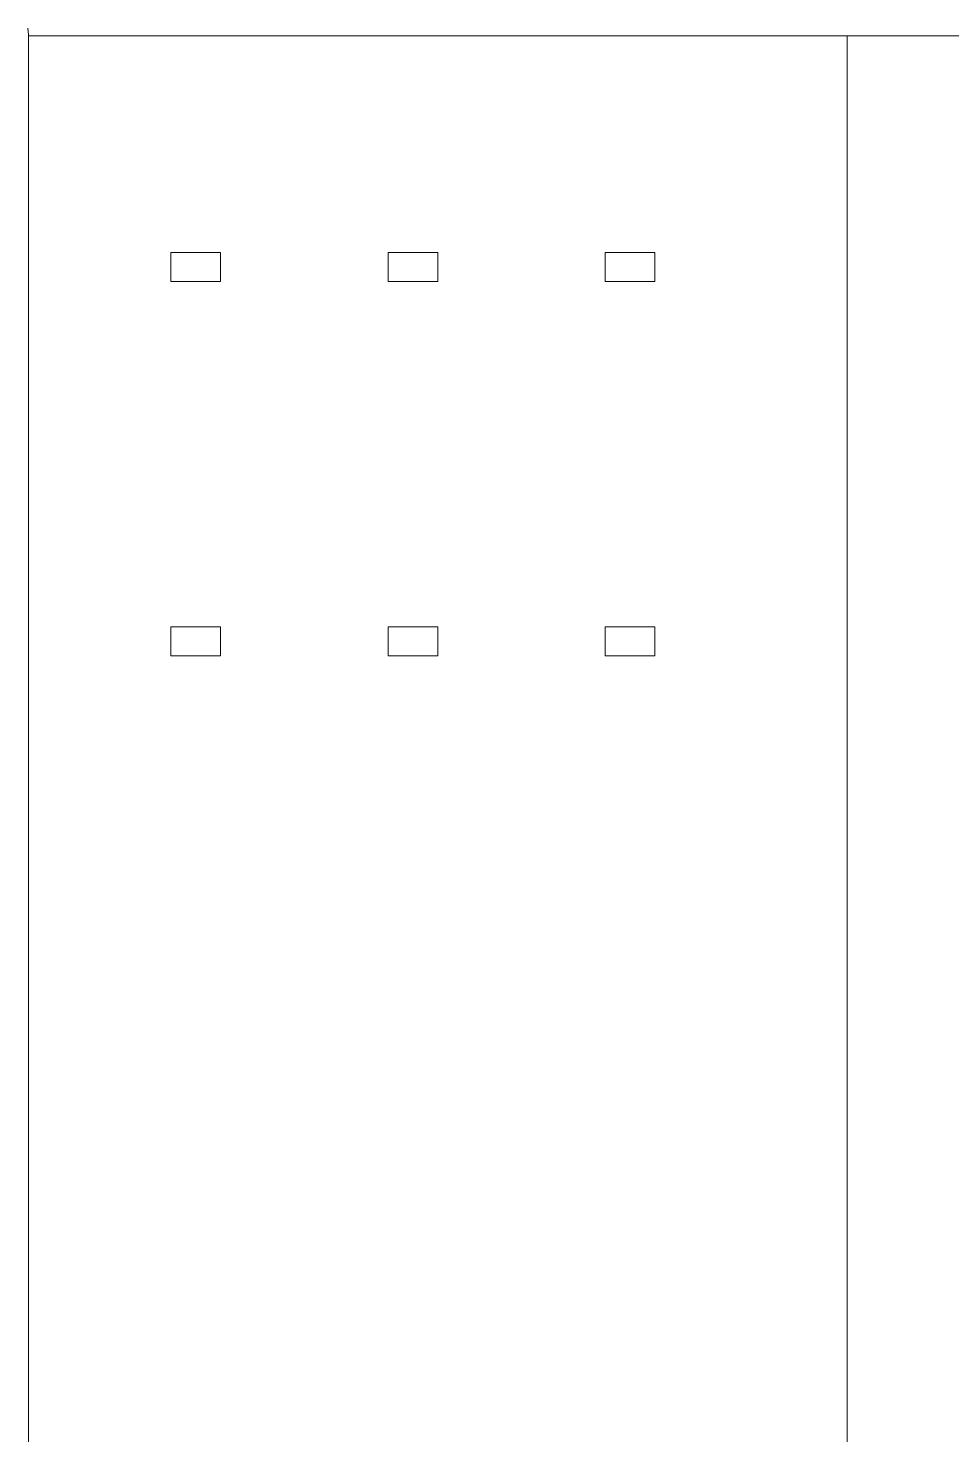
# Model space of a CAD drawing. Header units: millimetres. Extents: x 337 to 2510, y -469 to 429.
# Drawn here: x 433 to 528.8, y 278.9 to 424.9 of the extents above; entities that cross this region are included whole.
import ezdxf

# ---------------------------------------------------------------- set-up
doc = ezdxf.new("R2010")
doc.units = ezdxf.units.MM
doc.header["$MEASUREMENT"] = 0
doc.layers.add('Layer 1', color=7, linetype='Continuous')

msp = doc.modelspace()

# ---------------------------------------------------------------- linework, layer by layer
at = {"layer": 'Layer 1', "lineweight": 9}
for points in [[(432.9976, 424.9013), (432.9976, 424.9013), (433.0406, 424.2493), (433.0406, 424.2493)], [(433.0406, 424.0913), (433.0406, 424.0913), (433.0406, 424.2493), (433.0406, 424.2493)], [(433.0406, 424.0913), (433.0406, 424.0913), (517.9777, 424.0913), (517.9777, 424.0913)], [(433.0406, 109.2054), (433.0406, 109.2054), (433.0406, 424.0913), (433.0406, 424.0913)], [(517.9777, 424.0913), (517.9777, 424.0913), (602.9159, 424.0913), (602.9159, 424.0913)], [(517.9777, 104.2064), (517.9777, 104.2064), (517.9777, 424.0913), (517.9777, 424.0913)], [(447.8284, 398.6145), (447.8284, 398.6145), (447.8284, 401.6135), (447.8284, 401.6135)], [(447.8284, 401.6135), (447.8284, 401.6135), (452.9844, 401.6135), (452.9844, 401.6135)], [(452.9844, 401.6135), (452.9844, 401.6135), (452.9844, 398.6145), (452.9844, 398.6145)], [(470.3512, 398.6145), (470.3512, 398.6145), (470.3512, 401.6135), (470.3512, 401.6135)], [(470.3512, 401.6135), (470.3512, 401.6135), (475.5081, 401.6135), (475.5081, 401.6135)], [(475.5081, 401.6135), (475.5081, 401.6135), (475.5081, 398.6145), (475.5081, 398.6145)], [(492.875, 401.6135), (492.875, 401.6135), (492.875, 398.6145), (492.875, 398.6145)], [(498.0309, 401.6135), (498.0309, 401.6135), (492.875, 401.6135), (492.875, 401.6135)], [(498.0309, 398.6145), (498.0309, 398.6145), (498.0309, 401.6135), (498.0309, 401.6135)], [(452.9844, 398.6145), (452.9844, 398.6145), (447.8284, 398.6145), (447.8284, 398.6145)], [(475.5081, 398.6145), (475.5081, 398.6145), (470.3512, 398.6145), (470.3512, 398.6145)], [(492.875, 398.6145), (492.875, 398.6145), (498.0309, 398.6145), (498.0309, 398.6145)], [(447.8284, 359.7669), (447.8284, 359.7669), (447.8284, 362.7659), (447.8284, 362.7659)], [(447.8284, 362.7659), (447.8284, 362.7659), (452.9844, 362.7659), (452.9844, 362.7659)], [(452.9844, 362.7659), (452.9844, 362.7659), (452.9844, 359.7669), (452.9844, 359.7669)], [(470.3512, 359.7669), (470.3512, 359.7669), (470.3512, 362.7659), (470.3512, 362.7659)], [(470.3512, 362.7659), (470.3512, 362.7659), (475.5081, 362.7659), (475.5081, 362.7659)], [(475.5081, 362.7659), (475.5081, 362.7659), (475.5081, 359.7669), (475.5081, 359.7669)], [(492.875, 362.7659), (492.875, 362.7659), (492.875, 359.7669), (492.875, 359.7669)], [(498.0309, 362.7659), (498.0309, 362.7659), (492.875, 362.7659), (492.875, 362.7659)], [(498.0309, 359.7669), (498.0309, 359.7669), (498.0309, 362.7659), (498.0309, 362.7659)], [(452.9844, 359.7669), (452.9844, 359.7669), (447.8284, 359.7669), (447.8284, 359.7669)], [(475.5081, 359.7669), (475.5081, 359.7669), (470.3512, 359.7669), (470.3512, 359.7669)], [(492.875, 359.7669), (492.875, 359.7669), (498.0309, 359.7669), (498.0309, 359.7669)]]:
    msp.add_open_spline(points, degree=3, dxfattribs=at)

doc.saveas('drawing.dxf')
